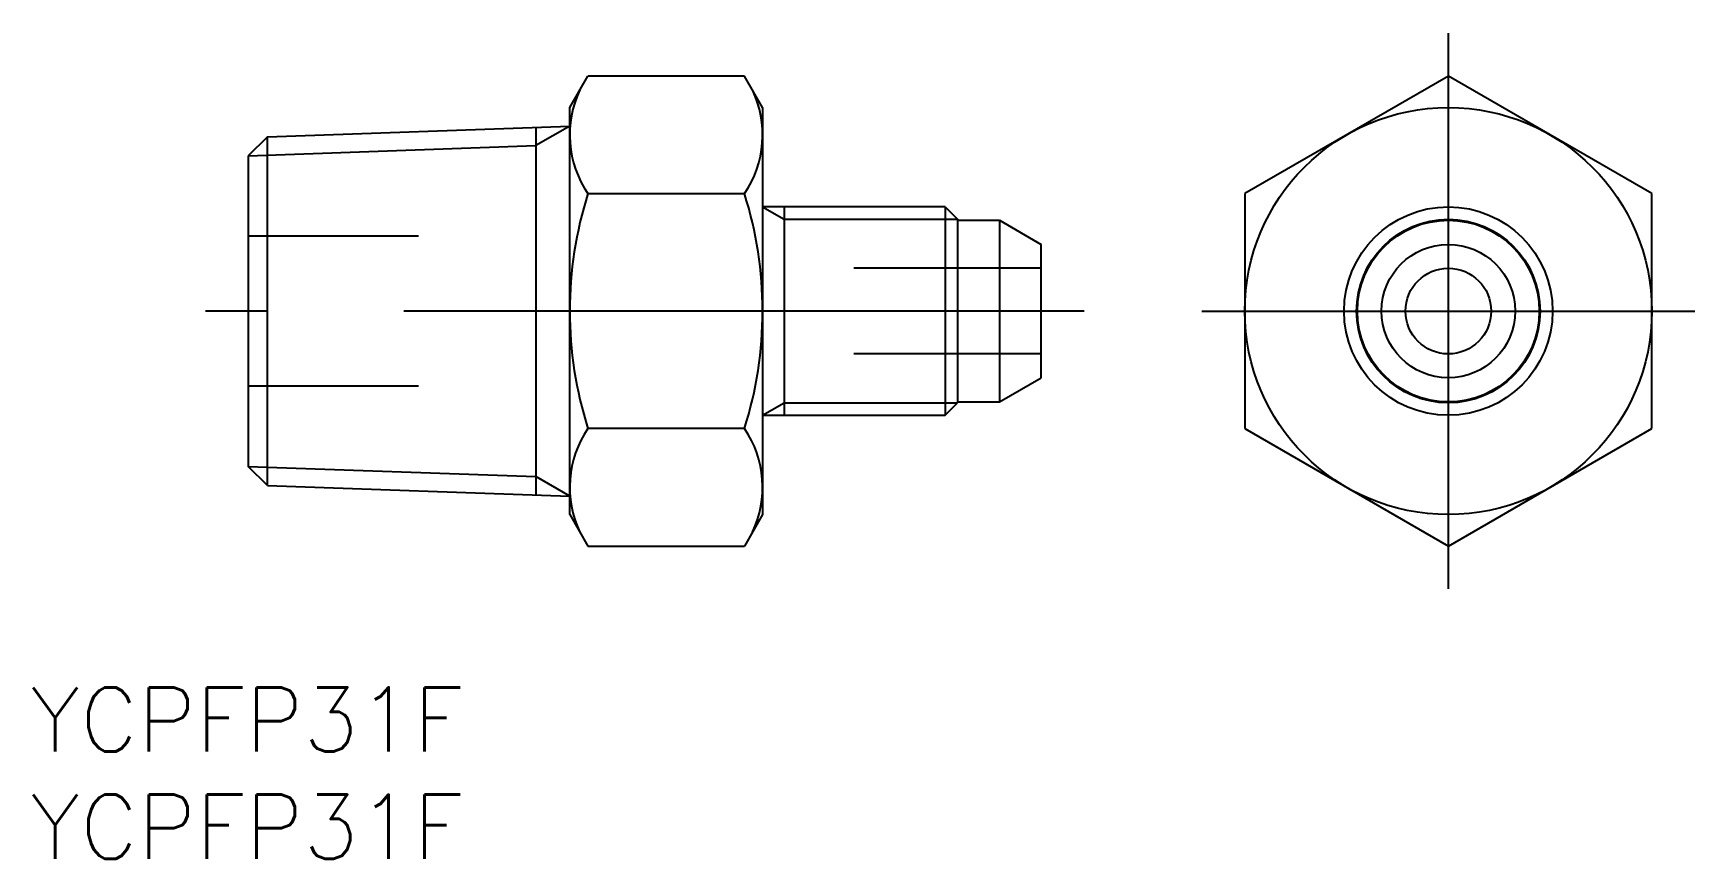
# Model space of a CAD drawing. Extents: x -66 to 11.5, y -25.6 to 13.
import ezdxf

# ---------------------------------------------------------------- set-up
doc = ezdxf.new("R2010")
doc.units = 0
doc.linetypes.add('CENTER', pattern=[50.8, 31.75, -6.35, 6.35, -6.35])
doc.linetypes.add('DASHED', pattern=[19.05, 12.7, -6.35])
doc.layers.get('0').update_dxf_attribs({"linetype": 'CONTINUOUS'})
doc.layers.add('CENTER', color=1, linetype='CENTER')
doc.styles.get("Standard").update_dxf_attribs({"font": 'txt.shx', "height": 3, "bigfont": 'bigfont.shx'})

msp = doc.modelspace()

# ---------------------------------------------------------------- linework, layer by layer
at = {"color": 7, "linetype": 'CONTINUOUS'}
for p, q in [((-41, 9.5), (-40.151, 10.97)), ((-32.849, 10.97), (-40.151, 10.97)), ((-32, 9.5), (-32.849, 10.97)), ((0, 10.97), (-9.5, 5.485)), ((9.5, 5.485), (0, 10.97)), ((-41, -9.5), (-41, 9.5)), ((-32, 9.5), (-32, -9.5)), ((-55.113, 8.14), (-41, 8.633)), ((-42.578, 8.578), (-42.578, -8.578)), ((-55.113, 8.14), (-56, 7.253)), ((-55.113, -8.14), (-55.113, 8.14)), ((-56, 7.253), (-56, -7.253)), ((-40.151, 5.485), (-32.849, 5.485)), ((-9.5, 5.485), (-9.5, -5.485)), ((9.5, -5.485), (9.5, 5.485)), ((-23.481, 4.864), (-32, 4.864)), ((-30.994, 4.864), (-30.994, -4.864)), ((-23.481, 4.864), (-23.481, -4.864)), ((-23.481, 4.864), (-22.9, 4.283)), ((-22.9, 4.283), (-22.9, -4.283)), ((-22.9, 4.24), (-20.95, 4.24)), ((-20.95, 4.24), (-20.95, -4.24)), ((-20.95, 4.24), (-19, 3.114)), ((-19, -3.114), (-19, 3.114)), ((-20.95, -4.24), (-19, -3.114)), ((-23.481, -4.864), (-22.9, -4.283)), ((-22.9, -4.24), (-20.95, -4.24)), ((-32, -4.864), (-23.481, -4.864)), ((-32.849, -5.485), (-40.151, -5.485)), ((-9.5, -5.485), (0, -10.97)), ((0, -10.97), (9.5, -5.485)), ((-55.113, -8.14), (-56, -7.253)), ((-55.113, -8.14), (-41, -8.633)), ((-41, -9.5), (-40.151, -10.97)), ((-32, -9.5), (-32.849, -10.97)), ((-40.151, -10.97), (-32.849, -10.97))]:
    msp.add_line(p, q, dxfattribs=at)
at = {"color": 3, "linetype": 'CONTINUOUS'}
for p, q in [((-41, 8.633), (-42.578, 7.722)), ((-56, 7.253), (-42.578, 7.722)), ((-32, 4.864), (-30.994, 4.283)), ((-30.994, 4.283), (-22.9, 4.283)), ((-32, -4.864), (-30.994, -4.283)), ((-30.994, -4.283), (-22.9, -4.283)), ((-56, -7.253), (-42.578, -7.722)), ((-41, -8.633), (-42.578, -7.722))]:
    msp.add_line(p, q, dxfattribs=at)
at = {"color": 3, "linetype": 'DASHED'}
for p, q in [((-48.057, 3.5), (-56, 3.5)), ((-19, 2), (-27.74, 2)), ((-19, -2), (-27.74, -2)), ((-48.057, -3.5), (-56, -3.5))]:
    msp.add_line(p, q, dxfattribs=at)
at = {"color": 7, "linetype": 'CONTINUOUS'}
for radius in [9.5, 4.864, 4.24, 3.114, 2]:
    msp.add_circle((0, 0), radius, dxfattribs=at)
at = {"color": 3, "linetype": 'CONTINUOUS'}
msp.add_circle((0, 0), 4.283, dxfattribs=at)
at = {"color": 7, "linetype": 'CONTINUOUS'}
for centre, radius, start, end in [((-36.144, 8.227), 4.856, 154.38425, 214.38425), ((-36.856, 8.227), 4.856, 325.61575, 25.61575), ((-22.849, 0), 18.151, 162.41205, 197.58795), ((-50.151, 0), 18.151, 342.41205, 17.58795), ((-36.144, -8.227), 4.856, 145.61575, 205.61575), ((-36.856, -8.227), 4.856, 334.38425, 34.38425)]:
    msp.add_arc(centre, radius, start, end, dxfattribs=at)
at = {"layer": 'CENTER', "color": 1, "linetype": 'CENTER'}
for p, q in [((0, -12.97), (0, 12.97)), ((-17, 0), (-58, 0)), ((-11.5, 0), (11.5, 0))]:
    msp.add_line(p, q, dxfattribs=at)

# ---------------------------------------------------------------- texts
at = {"color": 7, "linetype": 'CONTINUOUS'}
for p in [(-66.166, -20.567), (-66.166, -25.567)]:
    msp.add_text('YCPFP31F', height=3, dxfattribs=at).set_placement(p)

doc.saveas('drawing.dxf')
